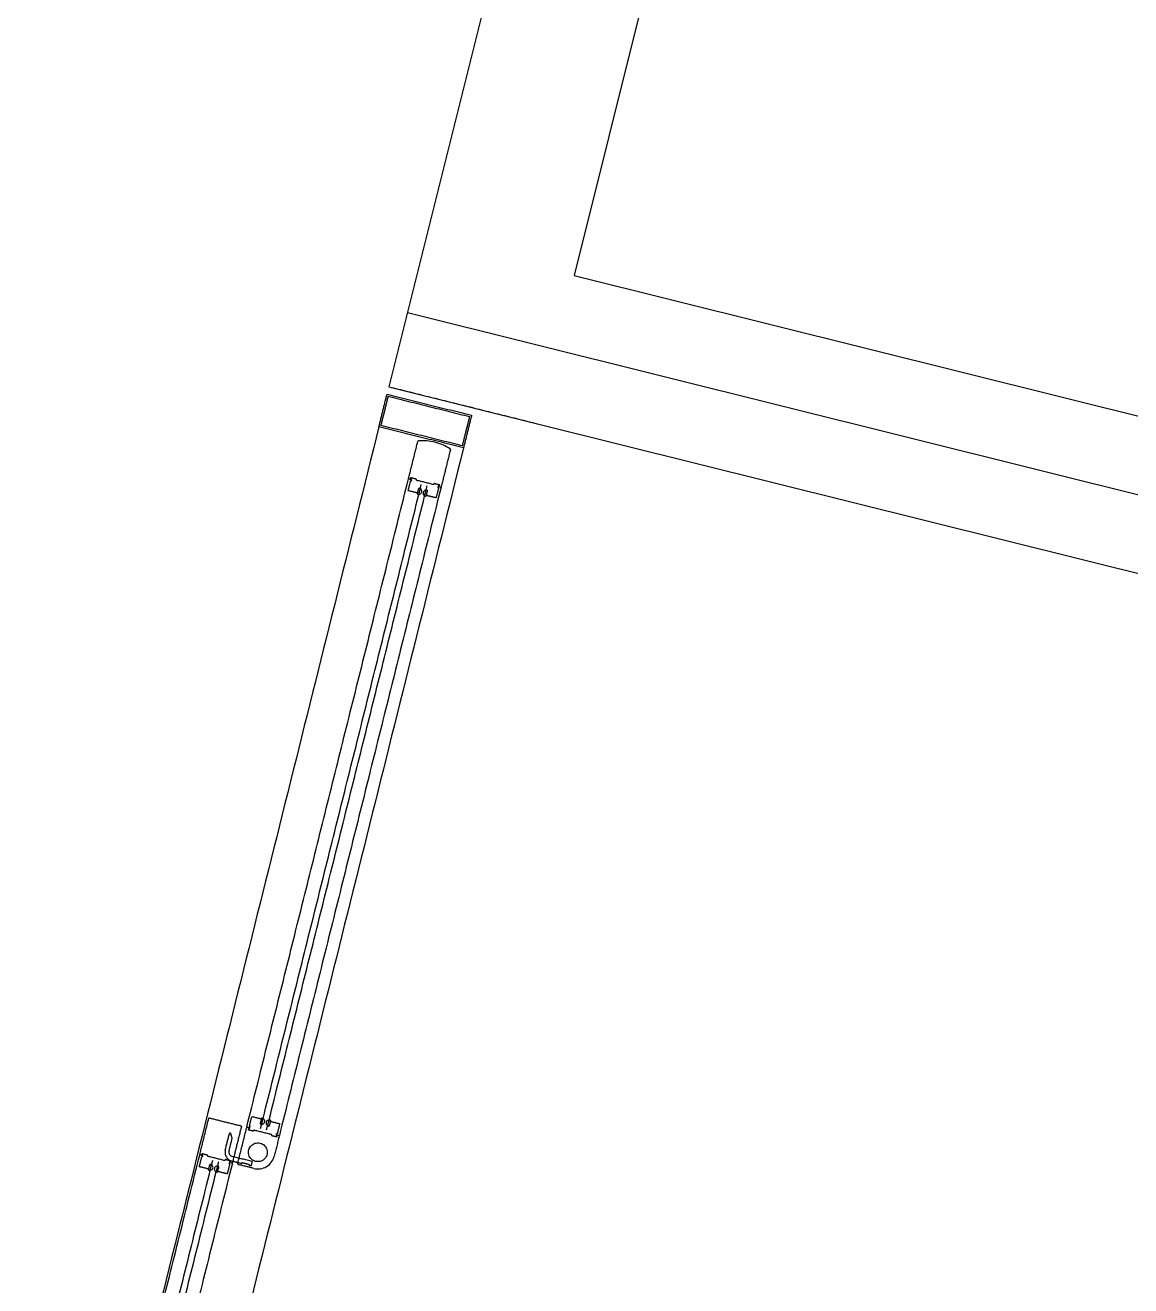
# Model space of a CAD drawing. Header units: millimetres. Extents: x -121354 to 132141, y -64344 to 350.
# Drawn here: x 11939 to 13385, y -16459 to -14810 of the extents above; entities that cross this region are included whole.
import ezdxf

# ---------------------------------------------------------------- set-up
doc = ezdxf.new("R2010")
doc.units = ezdxf.units.MM
for name, color, linetype in [('Block_SSD_2002', 7, 'CONTINUOUS'), ('Line1053', 7, 'CONTINUOUS'), ('Line1054', 7, 'CONTINUOUS'), ('Line1055', 7, 'CONTINUOUS'), ('Line1057', 7, 'CONTINUOUS'), ('Line1058', 7, 'CONTINUOUS')]:
    doc.layers.add(name, color=color, linetype=linetype)

msp = doc.modelspace()

# ---------------------------------------------------------------- linework, layer by layer
at = {"layer": 'Block_SSD_2002'}
for points, degree in [([(12414.8, -15282.9, 0), (12608.9, -15331.3, 0)], 1), ([(12401.8, -15335.3, 0), (12412.4, -15292.6, 0)], 1), ([(12404.6, -15333.6, 0), (12414.1, -15295.4, 0)], 1), ([(12412.4, -15292.6, 0), (12523, -15320.2, 0)], 1), ([(12414.1, -15295.4, 0), (12520.3, -15321.9, 0)], 1), ([(12523, -15320.2, 0), (12512.4, -15362.9, 0)], 1), ([(12401.8, -15335.3, 0), (11939.2, -17190.5, 0)], 1), ([(12512.4, -15362.9, 0), (12401.8, -15335.3, 0)], 1), ([(12510.7, -15360.1, 0), (12404.6, -15333.6, 0)], 1), ([(12520.3, -15321.9, 0), (12510.7, -15360.1, 0)], 1), ([(12512.4, -15362.9, 0), (12049.8, -17218.1, 0)], 1), ([(12440.7, -15402.5, 0), (12452.6, -15354.6, 0)], 1), ([(12495.3, -15365.2, 0), (12483.4, -15413.2, 0)], 1), ([(12228.9, -16251.7, 0), (12440.4, -15403.5, 0)], 1), ([(12443.7, -15404.3, 0), (12440.4, -15403.5, 0)], 1), ([(12444.3, -15404.5, 0), (12443.4, -15401.7, 0)], 1), ([(12443.4, -15401.7, 0), (12450.3, -15403.4, 0)], 1), ([(12247.1, -16253.2, 0), (12457.2, -15410.8, 0)], 1), ([(12254.9, -16255.1, 0), (12464.9, -15412.7, 0)], 1), ([(12483.1, -15414.1, 0), (12271.6, -16262.4, 0)], 1), ([(12442.8, -15406.4, 0), (12439.8, -15418.5, 0)], 1), ([(12451.4, -15421.7, 0), (12440, -15418.9, 0)], 1), ([(12443.5, -15406.3, 0), (12443.1, -15406.2, 0)], 1), ([(12444.3, -15404.7, 0), (12443.9, -15406.1, 0)], 1), ([(12444.3, -15404.7, 0), (12444.3, -15404.6, 0), (12444.3, -15404.5, 0)], 2), ([(12450.6, -15404, 0), (12450.6, -15404.1, 0)], 1), ([(12451.1, -15405, 0), (12473, -15410.5, 0)], 1), ([(12452.1, -15422.9, 0), (12453.8, -15416.1, 0)], 1), ([(12454.4, -15415.7, 0), (12454.9, -15415.9, 0)], 1), ([(12463.7, -15425.8, 0), (12465.4, -15419, 0)], 1), ([(12465.1, -15418.4, 0), (12464.6, -15418.3, 0)], 1), ([(12473.9, -15409.9, 0), (12473.9, -15409.8, 0)], 1), ([(12474.5, -15409.4, 0), (12481.3, -15411.1, 0)], 1), ([(12479.7, -15415.6, 0), (12476.7, -15427.7, 0)], 1), ([(12479.2, -15413.4, 0), (12478.8, -15414.8, 0)], 1), ([(12479.1, -15415.2, 0), (12479.5, -15415.3, 0)], 1), ([(12479.3, -15413.3, 0), (12479.2, -15413.3, 0), (12479.2, -15413.4, 0)], 2), ([(12481.3, -15411.1, 0), (12479.3, -15413.3, 0)], 1), ([(12479.8, -15413.3, 0), (12483.1, -15414.1, 0)], 1), ([(12452.5, -15423.5, 0), (12452.9, -15423.6, 0)], 1), ([(12463.1, -15426.2, 0), (12462.6, -15426, 0)], 1), ([(12464.2, -15423.9, 0), (12464.3, -15423.6, 0)], 1), ([(12464.9, -15425.1, 0), (12476.3, -15427.9, 0)], 1), ([(12167.6, -16286.9, 0), (12179.2, -16240.4, 0)], 1), ([(12180.4, -16239.6, 0), (12221.2, -16249.8, 0)], 1), ([(12232.4, -16250.3, 0), (12235.4, -16238.2, 0)], 1), ([(12247.1, -16240.8, 0), (12235.8, -16238, 0)], 1), ([(12248.3, -16240.1, 0), (12246.6, -16246.9, 0)], 1), ([(12247.9, -16242, 0), (12247.8, -16242.3, 0)], 1), ([(12248.9, -16239.7, 0), (12249.4, -16239.8, 0)], 1), ([(12260, -16243, 0), (12258.3, -16249.8, 0)], 1), ([(12259.6, -16242.4, 0), (12259.1, -16242.3, 0)], 1), ([(12260.7, -16244.2, 0), (12272.1, -16247, 0)], 1), ([(12200.9, -16281.5, 0), (12206.2, -16260.2, 0)], 1), ([(12209.8, -16265.9, 0), (12208.2, -16260.2, 0)], 1), ([(12221.9, -16251, 0), (12210.3, -16297.6, 0)], 1), ([(12217.1, -16299.3, 0), (12228.7, -16252.7, 0)], 1), ([(12232.2, -16252.6, 0), (12228.9, -16251.7, 0)], 1), ([(12232.8, -16252.6, 0), (12230.7, -16254.8, 0)], 1), ([(12230.7, -16254.8, 0), (12237.6, -16256.5, 0)], 1), ([(12233, -16250.7, 0), (12232.6, -16250.6, 0)], 1), ([(12232.8, -16252.6, 0), (12232.9, -16252.6, 0), (12232.9, -16252.5, 0)], 2), ([(12232.9, -16252.5, 0), (12233.2, -16251, 0)], 1), ([(12238.2, -16256.1, 0), (12238.2, -16255.9, 0)], 1), ([(12239.1, -16255.4, 0), (12260.9, -16260.8, 0)], 1), ([(12247, -16247.5, 0), (12247.5, -16247.6, 0)], 1), ([(12257.7, -16250.1, 0), (12257.2, -16250, 0)], 1), ([(12258.8, -16247.8, 0), (12258.8, -16247.5, 0)], 1), ([(12259.5, -16244.9, 0), (12259.4, -16245.2, 0)], 1), ([(12267.8, -16261.2, 0), (12268.2, -16259.8, 0)], 1), ([(12267.8, -16261.2, 0), (12267.8, -16261.3, 0), (12267.8, -16261.3, 0)], 2), ([(12268.5, -16259.5, 0), (12269, -16259.6, 0)], 1), ([(12269.3, -16259.5, 0), (12272.3, -16247.4, 0)], 1), ([(12205.8, -16282.7, 0), (12209.8, -16266.4, 0)], 1), ([(12209.8, -16266.4, 0), (12209.9, -16266.3, 0), (12209.9, -16266.1, 0), (12209.8, -16265.9, 0)], 3), ([(12261.5, -16261.8, 0), (12261.5, -16261.9, 0)], 1), ([(12261.8, -16262.5, 0), (12268.6, -16264.2, 0)], 1), ([(12271.4, -16263.3, 0), (12264.9, -16289.5, 0)], 1), ([(12268.6, -16264.2, 0), (12267.8, -16261.3, 0)], 1), ([(12268.3, -16261.6, 0), (12271.6, -16262.4, 0)], 1), ([(11955.9, -17135.9, 0), (12167.4, -16287.9, 0)], 1), ([(12169.7, -16290.8, 0), (12166.7, -16302.9, 0)], 1), ([(12170.7, -16288.7, 0), (12167.4, -16287.9, 0)], 1), ([(12170.5, -16290.7, 0), (12170, -16290.6, 0)], 1), ([(12170.4, -16286.1, 0), (12177.2, -16287.8, 0)], 1), ([(12171.2, -16288.9, 0), (12170.4, -16286.1, 0)], 1), ([(12171.2, -16289.1, 0), (12170.8, -16290.5, 0)], 1), ([(12171.2, -16289.1, 0), (12171.2, -16289, 0), (12171.2, -16288.9, 0)], 2), ([(12177.6, -16288.4, 0), (12177.5, -16288.5, 0)], 1), ([(12178.1, -16289.4, 0), (12199.9, -16294.9, 0)], 1), ([(12200.8, -16294.3, 0), (12200.8, -16294.2, 0)], 1), ([(12201.4, -16293.8, 0), (12208.3, -16295.5, 0)], 1), ([(12236, -16296.5, 0), (12210.1, -16290, 0)], 1), ([(12184.1, -16295.2, 0), (11974.1, -17137.4, 0)], 1), ([(12191.9, -16297.1, 0), (11981.9, -17139.3, 0)], 1), ([(12210.1, -16298.6, 0), (11998.6, -17146.6, 0)], 1), ([(12178.3, -16306.1, 0), (12166.9, -16303.3, 0)], 1), ([(12179, -16307.3, 0), (12180.7, -16300.5, 0)], 1), ([(12179.4, -16307.9, 0), (12179.9, -16308, 0)], 1), ([(12179.5, -16305.4, 0), (12179.6, -16305.1, 0)], 1), ([(12181.3, -16300.1, 0), (12181.8, -16300.3, 0)], 1), ([(12190.1, -16310.6, 0), (12189.6, -16310.4, 0)], 1), ([(12190.7, -16310.2, 0), (12192.4, -16303.4, 0)], 1), ([(12191.1, -16308.3, 0), (12191.2, -16308, 0)], 1), ([(12192, -16302.8, 0), (12191.5, -16302.7, 0)], 1), ([(12191.9, -16305.4, 0), (12191.8, -16305.6, 0)], 1), ([(12191.9, -16309.5, 0), (12203.2, -16312.3, 0)], 1), ([(12206.6, -16300, 0), (12203.6, -16312.1, 0)], 1), ([(12206.1, -16297.8, 0), (12205.8, -16299.2, 0)], 1), ([(12206, -16299.6, 0), (12206.4, -16299.7, 0)], 1), ([(12206.2, -16297.7, 0), (12206.1, -16297.7, 0), (12206.1, -16297.8, 0)], 2), ([(12208.3, -16295.5, 0), (12206.2, -16297.7, 0)], 1), ([(12206.8, -16297.7, 0), (12210.1, -16298.6, 0)], 1), ([(12221.8, -16299.1, 0), (12209.6, -16296.1, 0)], 1), ([(12238.2, -16305.6, 0), (12217.8, -16300.5, 0)], 1), ([(12222.4, -16298.7, 0), (12222.4, -16298.5, 0)], 1), ([(12231.9, -16300.6, 0), (12222.8, -16298.3, 0)], 1), ([(12232.1, -16301.2, 0), (12232.1, -16301, 0)], 1), ([(12234.6, -16302.3, 0), (12232.4, -16301.8, 0)], 1), ([(12234.9, -16302.1, 0), (12236.3, -16296.8, 0)], 1)]:
    msp.add_open_spline(points, degree=degree, dxfattribs=at)
for points, knots in [([(12453.5, -15353.8, 0), (12453.3, -15353.9, 0), (12453.1, -15353.9, 0), (12452.9, -15354.1, 0), (12452.8, -15354.2, 0), (12452.7, -15354.4, 0), (12452.6, -15354.6, 0)], [3.48143, 3.48143, 3.48143, 3.48143, 4.096909, 4.096909, 4.096909, 4.712389, 4.712389, 4.712389, 4.712389]), ([(12494.9, -15364.2, 0), (12491.9, -15362.2, 0), (12488.8, -15360.5, 0), (12485.4, -15359, 0), (12482.1, -15357.5, 0), (12478.6, -15356.3, 0), (12475.1, -15355.5, 0), (12471.5, -15354.6, 0), (12467.9, -15354, 0), (12464.3, -15353.7, 0), (12460.7, -15353.5, 0), (12457, -15353.5, 0), (12453.5, -15353.8, 0)], [2.8017557, 2.8017557, 2.8017557, 2.8017557, 2.9716742, 2.9716742, 2.9716742, 3.1415927, 3.1415927, 3.1415927, 3.3115111, 3.3115111, 3.3115111, 3.4814296, 3.4814296, 3.4814296, 3.4814296]), ([(12495.3, -15365.2, 0), (12495.4, -15365.1, 0), (12495.4, -15364.8, 0), (12495.3, -15364.6, 0), (12495.2, -15364.4, 0), (12495.1, -15364.3, 0), (12494.9, -15364.2, 0)], [1.570796, 1.570796, 1.570796, 1.570796, 2.186276, 2.186276, 2.186276, 2.801756, 2.801756, 2.801756, 2.801756]), ([(12440.7, -15402.5, 0), (12440.6, -15402.8, 0), (12440.6, -15403, 0), (12440.8, -15403.3, 0), (12440.9, -15403.5, 0), (12441.2, -15403.7, 0), (12441.4, -15403.7, 0)], [4.712389, 4.712389, 4.712389, 4.712389, 5.497787, 5.497787, 5.497787, 6.283185, 6.283185, 6.283185, 6.283185]), ([(12450.6, -15404, 0), (12450.7, -15403.9, 0), (12450.6, -15403.7, 0), (12450.6, -15403.6, 0), (12450.5, -15403.5, 0), (12450.4, -15403.4, 0), (12450.3, -15403.4, 0)], [1.570796, 1.570796, 1.570796, 1.570796, 2.356194, 2.356194, 2.356194, 3.141593, 3.141593, 3.141593, 3.141593]), ([(12439.8, -15418.5, 0), (12439.8, -15418.6, 0), (12439.8, -15418.6, 0), (12439.8, -15418.7, 0), (12439.9, -15418.8, 0), (12439.9, -15418.8, 0), (12440, -15418.9, 0)], [4.712389, 4.712389, 4.712389, 4.712389, 5.497787, 5.497787, 5.497787, 6.283185, 6.283185, 6.283185, 6.283185]), ([(12443.1, -15406.2, 0), (12443, -15406.2, 0), (12443, -15406.2, 0), (12442.9, -15406.3, 0), (12442.9, -15406.3, 0), (12442.8, -15406.3, 0), (12442.8, -15406.4, 0)], [3.141593, 3.141593, 3.141593, 3.141593, 3.926991, 3.926991, 3.926991, 4.712389, 4.712389, 4.712389, 4.712389]), ([(12443.5, -15406.3, 0), (12443.6, -15406.4, 0), (12443.7, -15406.3, 0), (12443.8, -15406.3, 0), (12443.8, -15406.3, 0), (12443.9, -15406.2, 0), (12443.9, -15406.1, 0)], [0, 0, 0, 0, 0.785398, 0.785398, 0.785398, 1.570796, 1.570796, 1.570796, 1.570796]), ([(12443.7, -15404.3, 0), (12443.8, -15404.3, 0), (12443.9, -15404.3, 0), (12444, -15404.2, 0), (12444.1, -15404.2, 0), (12444.1, -15404, 0), (12444.1, -15403.9, 0)], [0, 0, 0, 0, 1.047198, 1.047198, 1.047198, 2.094395, 2.094395, 2.094395, 2.094395]), ([(12450.6, -15404.1, 0), (12450.5, -15404.3, 0), (12450.6, -15404.5, 0), (12450.7, -15404.7, 0), (12450.8, -15404.9, 0), (12451, -15405, 0), (12451.1, -15405, 0)], [4.712389, 4.712389, 4.712389, 4.712389, 5.497787, 5.497787, 5.497787, 6.283185, 6.283185, 6.283185, 6.283185]), ([(12452.9, -15423.6, 0), (12453.4, -15423.7, 0), (12453.9, -15423.8, 0), (12454.4, -15423.7, 0), (12455, -15423.6, 0), (12455.5, -15423.5, 0), (12456, -15423.2, 0), (12456.4, -15422.9, 0), (12456.9, -15422.5, 0), (12457.2, -15422.1, 0), (12457.5, -15421.6, 0), (12457.7, -15421.2, 0), (12457.8, -15420.7, 0), (12457.9, -15420.2, 0), (12457.9, -15419.7, 0), (12457.9, -15419.2, 0), (12457.8, -15418.7, 0), (12457.6, -15418.2, 0), (12457.3, -15417.7, 0), (12457.1, -15417.2, 0), (12456.7, -15416.8, 0), (12456.2, -15416.5, 0), (12455.8, -15416.2, 0), (12455.3, -15416, 0), (12454.9, -15415.9, 0)], [0, 0, 0, 0, 0.392699, 0.392699, 0.392699, 0.785398, 0.785398, 0.785398, 1.178097, 1.178097, 1.178097, 1.570796, 1.570796, 1.570796, 1.963495, 1.963495, 1.963495, 2.356194, 2.356194, 2.356194, 2.748894, 2.748894, 2.748894, 3.141593, 3.141593, 3.141593, 3.141593]), ([(12454.4, -15415.7, 0), (12454.3, -15415.7, 0), (12454.1, -15415.7, 0), (12454, -15415.8, 0), (12453.9, -15415.9, 0), (12453.8, -15416, 0), (12453.8, -15416.1, 0)], [3.141593, 3.141593, 3.141593, 3.141593, 3.926991, 3.926991, 3.926991, 4.712389, 4.712389, 4.712389, 4.712389]), ([(12464.6, -15418.3, 0), (12464.1, -15418.2, 0), (12463.6, -15418.1, 0), (12463.1, -15418.2, 0), (12462.6, -15418.3, 0), (12462, -15418.4, 0), (12461.5, -15418.7, 0), (12461.1, -15419, 0), (12460.7, -15419.4, 0), (12460.4, -15419.8, 0), (12460, -15420.3, 0), (12459.8, -15420.7, 0), (12459.7, -15421.2, 0), (12459.6, -15421.6, 0), (12459.6, -15422.2, 0), (12459.6, -15422.7, 0), (12459.7, -15423.2, 0), (12459.9, -15423.7, 0), (12460.2, -15424.2, 0), (12460.5, -15424.7, 0), (12460.8, -15425.1, 0), (12461.3, -15425.4, 0), (12461.7, -15425.7, 0), (12462.2, -15425.9, 0), (12462.6, -15426, 0)], [3.141593, 3.141593, 3.141593, 3.141593, 3.534292, 3.534292, 3.534292, 3.926991, 3.926991, 3.926991, 4.31969, 4.31969, 4.31969, 4.712389, 4.712389, 4.712389, 5.105088, 5.105088, 5.105088, 5.497787, 5.497787, 5.497787, 5.890486, 5.890486, 5.890486, 6.283185, 6.283185, 6.283185, 6.283185]), ([(12465.4, -15419, 0), (12465.5, -15418.9, 0), (12465.4, -15418.7, 0), (12465.4, -15418.6, 0), (12465.3, -15418.5, 0), (12465.2, -15418.4, 0), (12465.1, -15418.4, 0)], [1.570796, 1.570796, 1.570796, 1.570796, 2.356194, 2.356194, 2.356194, 3.141593, 3.141593, 3.141593, 3.141593]), ([(12473, -15410.5, 0), (12473.1, -15410.5, 0), (12473.4, -15410.5, 0), (12473.5, -15410.4, 0), (12473.7, -15410.3, 0), (12473.8, -15410.1, 0), (12473.9, -15409.9, 0)], [0, 0, 0, 0, 0.785398, 0.785398, 0.785398, 1.570796, 1.570796, 1.570796, 1.570796]), ([(12474.5, -15409.4, 0), (12474.4, -15409.4, 0), (12474.3, -15409.4, 0), (12474.1, -15409.5, 0), (12474, -15409.5, 0), (12473.9, -15409.7, 0), (12473.9, -15409.8, 0)], [3.141593, 3.141593, 3.141593, 3.141593, 3.926991, 3.926991, 3.926991, 4.712389, 4.712389, 4.712389, 4.712389]), ([(12478.8, -15414.8, 0), (12478.8, -15414.9, 0), (12478.8, -15415, 0), (12478.9, -15415.1, 0), (12478.9, -15415.1, 0), (12479, -15415.2, 0), (12479.1, -15415.2, 0)], [4.712389, 4.712389, 4.712389, 4.712389, 5.497787, 5.497787, 5.497787, 6.283185, 6.283185, 6.283185, 6.283185]), ([(12479.7, -15415.6, 0), (12479.7, -15415.5, 0), (12479.7, -15415.5, 0), (12479.6, -15415.4, 0), (12479.6, -15415.4, 0), (12479.5, -15415.3, 0), (12479.5, -15415.3, 0)], [1.570796, 1.570796, 1.570796, 1.570796, 2.356194, 2.356194, 2.356194, 3.141593, 3.141593, 3.141593, 3.141593]), ([(12479.7, -15412.8, 0), (12479.6, -15412.9, 0), (12479.6, -15413, 0), (12479.6, -15413.1, 0), (12479.6, -15413.2, 0), (12479.7, -15413.3, 0), (12479.8, -15413.3, 0)], [4.18879, 4.18879, 4.18879, 4.18879, 5.235988, 5.235988, 5.235988, 6.283185, 6.283185, 6.283185, 6.283185]), ([(12482.2, -15413.9, 0), (12482.4, -15414, 0), (12482.7, -15413.9, 0), (12482.9, -15413.8, 0), (12483.2, -15413.6, 0), (12483.3, -15413.4, 0), (12483.4, -15413.2, 0)], [0, 0, 0, 0, 0.785398, 0.785398, 0.785398, 1.570796, 1.570796, 1.570796, 1.570796]), ([(12451.4, -15421.7, 0), (12451.6, -15421.7, 0), (12451.9, -15421.7, 0), (12452.1, -15421.6, 0), (12452.4, -15421.4, 0), (12452.5, -15421.2, 0), (12452.6, -15421, 0)], [0, 0, 0, 0, 0.785398, 0.785398, 0.785398, 1.570796, 1.570796, 1.570796, 1.570796]), ([(12452.1, -15422.9, 0), (12452.1, -15423, 0), (12452.1, -15423.2, 0), (12452.1, -15423.3, 0), (12452.2, -15423.4, 0), (12452.3, -15423.5, 0), (12452.5, -15423.5, 0)], [4.712389, 4.712389, 4.712389, 4.712389, 5.497787, 5.497787, 5.497787, 6.283185, 6.283185, 6.283185, 6.283185]), ([(12463.1, -15426.2, 0), (12463.2, -15426.2, 0), (12463.4, -15426.2, 0), (12463.5, -15426.1, 0), (12463.6, -15426, 0), (12463.7, -15425.9, 0), (12463.7, -15425.8, 0)], [0, 0, 0, 0, 0.785398, 0.785398, 0.785398, 1.570796, 1.570796, 1.570796, 1.570796]), ([(12464.2, -15423.9, 0), (12464.2, -15424.1, 0), (12464.2, -15424.4, 0), (12464.3, -15424.6, 0), (12464.5, -15424.9, 0), (12464.7, -15425, 0), (12464.9, -15425.1, 0)], [4.712389, 4.712389, 4.712389, 4.712389, 5.497787, 5.497787, 5.497787, 6.283185, 6.283185, 6.283185, 6.283185]), ([(12476.3, -15427.9, 0), (12476.4, -15427.9, 0), (12476.5, -15427.9, 0), (12476.5, -15427.9, 0), (12476.6, -15427.8, 0), (12476.6, -15427.7, 0), (12476.7, -15427.7, 0)], [0, 0, 0, 0, 0.785398, 0.785398, 0.785398, 1.570796, 1.570796, 1.570796, 1.570796]), ([(12180.4, -16239.6, 0), (12180.2, -16239.6, 0), (12179.9, -16239.6, 0), (12179.7, -16239.7, 0), (12179.4, -16239.9, 0), (12179.3, -16240.1, 0), (12179.2, -16240.4, 0)], [3.141593, 3.141593, 3.141593, 3.141593, 3.926991, 3.926991, 3.926991, 4.712389, 4.712389, 4.712389, 4.712389]), ([(12235.8, -16238, 0), (12235.7, -16238, 0), (12235.6, -16238, 0), (12235.6, -16238, 0), (12235.5, -16238.1, 0), (12235.4, -16238.1, 0), (12235.4, -16238.2, 0)], [3.141593, 3.141593, 3.141593, 3.141593, 3.926991, 3.926991, 3.926991, 4.712389, 4.712389, 4.712389, 4.712389]), ([(12247.9, -16242, 0), (12247.9, -16241.8, 0), (12247.9, -16241.5, 0), (12247.7, -16241.3, 0), (12247.6, -16241, 0), (12247.4, -16240.9, 0), (12247.1, -16240.8, 0)], [1.570796, 1.570796, 1.570796, 1.570796, 2.356194, 2.356194, 2.356194, 3.141593, 3.141593, 3.141593, 3.141593]), ([(12247.5, -16247.6, 0), (12248, -16247.7, 0), (12248.5, -16247.7, 0), (12249, -16247.7, 0), (12249.5, -16247.6, 0), (12250.1, -16247.4, 0), (12250.5, -16247.1, 0), (12251, -16246.9, 0), (12251.4, -16246.5, 0), (12251.7, -16246, 0), (12252, -16245.6, 0), (12252.2, -16245.1, 0), (12252.3, -16244.7, 0), (12252.5, -16244.2, 0), (12252.5, -16243.7, 0), (12252.4, -16243.2, 0), (12252.4, -16242.7, 0), (12252.2, -16242.1, 0), (12251.9, -16241.7, 0), (12251.6, -16241.2, 0), (12251.2, -16240.8, 0), (12250.8, -16240.5, 0), (12250.4, -16240.2, 0), (12249.9, -16239.9, 0), (12249.4, -16239.8, 0)], [0, 0, 0, 0, 0.392699, 0.392699, 0.392699, 0.785398, 0.785398, 0.785398, 1.178097, 1.178097, 1.178097, 1.570796, 1.570796, 1.570796, 1.963495, 1.963495, 1.963495, 2.356194, 2.356194, 2.356194, 2.748894, 2.748894, 2.748894, 3.141593, 3.141593, 3.141593, 3.141593]), ([(12248.9, -16239.7, 0), (12248.8, -16239.7, 0), (12248.7, -16239.7, 0), (12248.6, -16239.8, 0), (12248.4, -16239.8, 0), (12248.4, -16240, 0), (12248.3, -16240.1, 0)], [3.141593, 3.141593, 3.141593, 3.141593, 3.926991, 3.926991, 3.926991, 4.712389, 4.712389, 4.712389, 4.712389]), ([(12259.1, -16242.3, 0), (12258.7, -16242.1, 0), (12258.2, -16242.1, 0), (12257.6, -16242.2, 0), (12257.1, -16242.2, 0), (12256.6, -16242.4, 0), (12256.1, -16242.7, 0), (12255.6, -16243, 0), (12255.2, -16243.4, 0), (12254.9, -16243.8, 0), (12254.6, -16244.2, 0), (12254.4, -16244.7, 0), (12254.3, -16245.2, 0), (12254.2, -16245.6, 0), (12254.1, -16246.1, 0), (12254.2, -16246.7, 0), (12254.3, -16247.2, 0), (12254.5, -16247.7, 0), (12254.7, -16248.2, 0), (12255, -16248.7, 0), (12255.4, -16249.1, 0), (12255.8, -16249.4, 0), (12256.3, -16249.7, 0), (12256.7, -16249.9, 0), (12257.2, -16250, 0)], [3.141593, 3.141593, 3.141593, 3.141593, 3.534292, 3.534292, 3.534292, 3.926991, 3.926991, 3.926991, 4.31969, 4.31969, 4.31969, 4.712389, 4.712389, 4.712389, 5.105088, 5.105088, 5.105088, 5.497787, 5.497787, 5.497787, 5.890486, 5.890486, 5.890486, 6.283185, 6.283185, 6.283185, 6.283185]), ([(12260.7, -16244.2, 0), (12260.5, -16244.1, 0), (12260.2, -16244.2, 0), (12260, -16244.3, 0), (12259.7, -16244.4, 0), (12259.6, -16244.7, 0), (12259.5, -16244.9, 0)], [3.141593, 3.141593, 3.141593, 3.141593, 3.926991, 3.926991, 3.926991, 4.712389, 4.712389, 4.712389, 4.712389]), ([(12260, -16243, 0), (12260, -16242.9, 0), (12260, -16242.7, 0), (12259.9, -16242.6, 0), (12259.9, -16242.5, 0), (12259.7, -16242.4, 0), (12259.6, -16242.4, 0)], [1.570796, 1.570796, 1.570796, 1.570796, 2.356194, 2.356194, 2.356194, 3.141593, 3.141593, 3.141593, 3.141593]), ([(12208.2, -16260.2, 0), (12208.1, -16260, 0), (12208, -16259.8, 0), (12207.8, -16259.6, 0), (12207.6, -16259.5, 0), (12207.4, -16259.4, 0), (12207.2, -16259.4, 0), (12207, -16259.4, 0), (12206.8, -16259.5, 0), (12206.6, -16259.6, 0), (12206.4, -16259.8, 0), (12206.3, -16260, 0), (12206.2, -16260.2, 0)], [2.094395, 2.094395, 2.094395, 2.094395, 2.748894, 2.748894, 2.748894, 3.403392, 3.403392, 3.403392, 4.057891, 4.057891, 4.057891, 4.712389, 4.712389, 4.712389, 4.712389]), ([(12221.9, -16251, 0), (12222, -16250.8, 0), (12221.9, -16250.5, 0), (12221.8, -16250.2, 0), (12221.7, -16250, 0), (12221.4, -16249.8, 0), (12221.2, -16249.8, 0)], [1.570796, 1.570796, 1.570796, 1.570796, 2.356194, 2.356194, 2.356194, 3.141593, 3.141593, 3.141593, 3.141593]), ([(12229.9, -16252, 0), (12229.7, -16251.9, 0), (12229.4, -16251.9, 0), (12229.2, -16252.1, 0), (12228.9, -16252.2, 0), (12228.8, -16252.5, 0), (12228.7, -16252.7, 0)], [3.141593, 3.141593, 3.141593, 3.141593, 3.926991, 3.926991, 3.926991, 4.712389, 4.712389, 4.712389, 4.712389]), ([(12232.4, -16253.1, 0), (12232.5, -16253, 0), (12232.5, -16252.9, 0), (12232.5, -16252.8, 0), (12232.4, -16252.6, 0), (12232.3, -16252.6, 0), (12232.2, -16252.6, 0)], [1.047198, 1.047198, 1.047198, 1.047198, 2.094395, 2.094395, 2.094395, 3.141593, 3.141593, 3.141593, 3.141593]), ([(12232.4, -16250.3, 0), (12232.4, -16250.3, 0), (12232.4, -16250.4, 0), (12232.4, -16250.5, 0), (12232.5, -16250.5, 0), (12232.5, -16250.6, 0), (12232.6, -16250.6, 0)], [4.712389, 4.712389, 4.712389, 4.712389, 5.497787, 5.497787, 5.497787, 6.283185, 6.283185, 6.283185, 6.283185]), ([(12233.2, -16251, 0), (12233.3, -16251, 0), (12233.2, -16250.9, 0), (12233.2, -16250.8, 0), (12233.2, -16250.7, 0), (12233.1, -16250.7, 0), (12233, -16250.7, 0)], [1.570796, 1.570796, 1.570796, 1.570796, 2.356194, 2.356194, 2.356194, 3.141593, 3.141593, 3.141593, 3.141593]), ([(12237.6, -16256.5, 0), (12237.7, -16256.5, 0), (12237.8, -16256.5, 0), (12237.9, -16256.4, 0), (12238.1, -16256.3, 0), (12238.1, -16256.2, 0), (12238.2, -16256.1, 0)], [0, 0, 0, 0, 0.785398, 0.785398, 0.785398, 1.570796, 1.570796, 1.570796, 1.570796]), ([(12239.1, -16255.4, 0), (12238.9, -16255.4, 0), (12238.7, -16255.4, 0), (12238.5, -16255.5, 0), (12238.4, -16255.6, 0), (12238.2, -16255.8, 0), (12238.2, -16255.9, 0)], [3.141593, 3.141593, 3.141593, 3.141593, 3.926991, 3.926991, 3.926991, 4.712389, 4.712389, 4.712389, 4.712389]), ([(12246.6, -16246.9, 0), (12246.6, -16247, 0), (12246.6, -16247.1, 0), (12246.7, -16247.2, 0), (12246.8, -16247.4, 0), (12246.9, -16247.4, 0), (12247, -16247.5, 0)], [4.712389, 4.712389, 4.712389, 4.712389, 5.497787, 5.497787, 5.497787, 6.283185, 6.283185, 6.283185, 6.283185]), ([(12257.7, -16250.1, 0), (12257.8, -16250.2, 0), (12257.9, -16250.2, 0), (12258.1, -16250.1, 0), (12258.2, -16250, 0), (12258.3, -16249.9, 0), (12258.3, -16249.8, 0)], [0, 0, 0, 0, 0.785398, 0.785398, 0.785398, 1.570796, 1.570796, 1.570796, 1.570796]), ([(12261.5, -16261.8, 0), (12261.5, -16261.6, 0), (12261.5, -16261.4, 0), (12261.4, -16261.2, 0), (12261.3, -16261, 0), (12261.1, -16260.9, 0), (12260.9, -16260.8, 0)], [1.570796, 1.570796, 1.570796, 1.570796, 2.356194, 2.356194, 2.356194, 3.141593, 3.141593, 3.141593, 3.141593]), ([(12268.5, -16259.5, 0), (12268.5, -16259.5, 0), (12268.4, -16259.5, 0), (12268.3, -16259.6, 0), (12268.2, -16259.6, 0), (12268.2, -16259.7, 0), (12268.2, -16259.8, 0)], [3.141593, 3.141593, 3.141593, 3.141593, 3.926991, 3.926991, 3.926991, 4.712389, 4.712389, 4.712389, 4.712389]), ([(12269, -16259.6, 0), (12269, -16259.7, 0), (12269.1, -16259.7, 0), (12269.2, -16259.6, 0), (12269.2, -16259.6, 0), (12269.3, -16259.5, 0), (12269.3, -16259.5, 0)], [0, 0, 0, 0, 0.785398, 0.785398, 0.785398, 1.570796, 1.570796, 1.570796, 1.570796]), ([(12272.3, -16247.4, 0), (12272.3, -16247.3, 0), (12272.3, -16247.2, 0), (12272.3, -16247.2, 0), (12272.2, -16247.1, 0), (12272.1, -16247, 0), (12272.1, -16247, 0)], [1.570796, 1.570796, 1.570796, 1.570796, 2.356194, 2.356194, 2.356194, 3.141593, 3.141593, 3.141593, 3.141593]), ([(12240.5, -16296.3, 0), (12241.4, -16296.6, 0), (12242.3, -16296.7, 0), (12243.3, -16296.7, 0), (12244.3, -16296.7, 0), (12245.3, -16296.6, 0), (12246.4, -16296.4, 0), (12247.5, -16296.1, 0), (12248.5, -16295.7, 0), (12249.5, -16295.1, 0), (12250.6, -16294.5, 0), (12251.5, -16293.8, 0), (12252.3, -16293, 0), (12253.1, -16292.1, 0), (12253.8, -16291.1, 0), (12254.4, -16290.1, 0), (12254.9, -16289.1, 0), (12255.3, -16288, 0), (12255.5, -16286.9, 0), (12255.7, -16285.9, 0), (12255.8, -16284.8, 0), (12255.8, -16283.8, 0), (12255.7, -16282.8, 0), (12255.5, -16281.9, 0), (12255.3, -16281, 0), (12255.1, -16280.2, 0), (12254.7, -16279.3, 0), (12254.2, -16278.4, 0), (12253.7, -16277.5, 0), (12253.1, -16276.7, 0), (12252.3, -16275.9, 0), (12251.6, -16275.1, 0), (12250.7, -16274.4, 0), (12249.7, -16273.8, 0), (12248.7, -16273.2, 0), (12247.6, -16272.8, 0), (12246.4, -16272.5, 0), (12245.3, -16272.2, 0), (12244.1, -16272.1, 0), (12243, -16272.1, 0), (12241.8, -16272.2, 0), (12240.7, -16272.4, 0), (12239.6, -16272.7, 0), (12238.6, -16273.1, 0), (12237.6, -16273.5, 0), (12236.8, -16274.1, 0), (12236, -16274.6, 0), (12235.2, -16275.2, 0), (12234.6, -16275.9, 0), (12234, -16276.5, 0), (12233.4, -16277.3, 0), (12232.9, -16278.1, 0), (12232.4, -16279, 0), (12232, -16279.9, 0), (12231.7, -16281, 0), (12231.4, -16282, 0), (12231.2, -16283.2, 0), (12231.2, -16284.3, 0), (12231.2, -16285.5, 0), (12231.3, -16286.7, 0), (12231.6, -16287.8, 0), (12232, -16288.9, 0), (12232.5, -16290, 0), (12233.1, -16291, 0), (12233.7, -16292, 0), (12234.5, -16292.9, 0), (12235.3, -16293.6, 0), (12236.1, -16294.3, 0), (12237, -16294.9, 0), (12237.9, -16295.4, 0), (12238.7, -16295.8, 0), (12239.6, -16296.1, 0), (12240.5, -16296.3, 0)], [0, 0, 0, 0, 0.261799, 0.261799, 0.261799, 0.523599, 0.523599, 0.523599, 0.785398, 0.785398, 0.785398, 1.047198, 1.047198, 1.047198, 1.308997, 1.308997, 1.308997, 1.570796, 1.570796, 1.570796, 1.832596, 1.832596, 1.832596, 2.094395, 2.094395, 2.094395, 2.356194, 2.356194, 2.356194, 2.617994, 2.617994, 2.617994, 2.879793, 2.879793, 2.879793, 3.141593, 3.141593, 3.141593, 3.403392, 3.403392, 3.403392, 3.665191, 3.665191, 3.665191, 3.926991, 3.926991, 3.926991, 4.18879, 4.18879, 4.18879, 4.45059, 4.45059, 4.45059, 4.712389, 4.712389, 4.712389, 4.974188, 4.974188, 4.974188, 5.235988, 5.235988, 5.235988, 5.497787, 5.497787, 5.497787, 5.759587, 5.759587, 5.759587, 6.021386, 6.021386, 6.021386, 6.283185, 6.283185, 6.283185, 6.283185]), ([(12261.5, -16261.9, 0), (12261.4, -16262, 0), (12261.4, -16262.2, 0), (12261.5, -16262.3, 0), (12261.6, -16262.4, 0), (12261.7, -16262.5, 0), (12261.8, -16262.5, 0)], [4.712389, 4.712389, 4.712389, 4.712389, 5.497787, 5.497787, 5.497787, 6.283185, 6.283185, 6.283185, 6.283185]), ([(12268.3, -16261.6, 0), (12268.3, -16261.5, 0), (12268.1, -16261.5, 0), (12268.1, -16261.6, 0), (12268, -16261.7, 0), (12268, -16261.8, 0), (12268, -16261.9, 0)], [3.141593, 3.141593, 3.141593, 3.141593, 4.18879, 4.18879, 4.18879, 5.235988, 5.235988, 5.235988, 5.235988]), ([(12271.4, -16263.3, 0), (12271.5, -16263.1, 0), (12271.4, -16262.8, 0), (12271.3, -16262.6, 0), (12271.1, -16262.3, 0), (12270.9, -16262.2, 0), (12270.7, -16262.1, 0)], [1.570796, 1.570796, 1.570796, 1.570796, 2.356194, 2.356194, 2.356194, 3.141593, 3.141593, 3.141593, 3.141593]), ([(12167.6, -16286.9, 0), (12167.5, -16287.2, 0), (12167.6, -16287.5, 0), (12167.7, -16287.7, 0), (12167.9, -16287.9, 0), (12168.1, -16288.1, 0), (12168.3, -16288.1, 0)], [4.712389, 4.712389, 4.712389, 4.712389, 5.497787, 5.497787, 5.497787, 6.283185, 6.283185, 6.283185, 6.283185]), ([(12167.6, -16286.9, 0), (12167.5, -16287.2, 0), (12167.6, -16287.5, 0), (12167.7, -16287.7, 0), (12167.9, -16287.9, 0), (12168.1, -16288.1, 0), (12168.3, -16288.1, 0)], [4.712389, 4.712389, 4.712389, 4.712389, 5.497787, 5.497787, 5.497787, 6.283185, 6.283185, 6.283185, 6.283185]), ([(12170, -16290.6, 0), (12170, -16290.6, 0), (12169.9, -16290.6, 0), (12169.8, -16290.7, 0), (12169.8, -16290.7, 0), (12169.7, -16290.8, 0), (12169.7, -16290.8, 0)], [3.141593, 3.141593, 3.141593, 3.141593, 3.926991, 3.926991, 3.926991, 4.712389, 4.712389, 4.712389, 4.712389]), ([(12170.5, -16290.7, 0), (12170.5, -16290.8, 0), (12170.6, -16290.8, 0), (12170.7, -16290.7, 0), (12170.8, -16290.7, 0), (12170.8, -16290.6, 0), (12170.8, -16290.5, 0)], [0, 0, 0, 0, 0.785398, 0.785398, 0.785398, 1.570796, 1.570796, 1.570796, 1.570796]), ([(12170.7, -16288.7, 0), (12170.7, -16288.8, 0), (12170.9, -16288.7, 0), (12171, -16288.6, 0), (12171, -16288.6, 0), (12171.1, -16288.4, 0), (12171, -16288.4, 0)], [0, 0, 0, 0, 1.047198, 1.047198, 1.047198, 2.094395, 2.094395, 2.094395, 2.094395]), ([(12177.6, -16288.4, 0), (12177.6, -16288.3, 0), (12177.6, -16288.1, 0), (12177.5, -16288, 0), (12177.4, -16287.9, 0), (12177.3, -16287.8, 0), (12177.2, -16287.8, 0)], [1.570796, 1.570796, 1.570796, 1.570796, 2.356194, 2.356194, 2.356194, 3.141593, 3.141593, 3.141593, 3.141593]), ([(12177.5, -16288.5, 0), (12177.5, -16288.7, 0), (12177.5, -16288.9, 0), (12177.6, -16289.1, 0), (12177.7, -16289.3, 0), (12177.9, -16289.4, 0), (12178.1, -16289.4, 0)], [4.712389, 4.712389, 4.712389, 4.712389, 5.497787, 5.497787, 5.497787, 6.283185, 6.283185, 6.283185, 6.283185]), ([(12200.9, -16281.5, 0), (12200.6, -16282.9, 0), (12200.4, -16284.4, 0), (12200.7, -16286, 0), (12200.9, -16287.6, 0), (12201.4, -16289.2, 0), (12202.3, -16290.6, 0), (12203.1, -16292, 0), (12204.3, -16293.3, 0), (12205.6, -16294.2, 0), (12206.9, -16295.1, 0), (12208.3, -16295.7, 0), (12209.6, -16296.1, 0)], [4.712389, 4.712389, 4.712389, 4.712389, 5.105088, 5.105088, 5.105088, 5.497787, 5.497787, 5.497787, 5.890486, 5.890486, 5.890486, 6.283185, 6.283185, 6.283185, 6.283185]), ([(12201.4, -16293.8, 0), (12201.3, -16293.8, 0), (12201.2, -16293.8, 0), (12201.1, -16293.9, 0), (12200.9, -16294, 0), (12200.9, -16294.1, 0), (12200.8, -16294.2, 0)], [3.141593, 3.141593, 3.141593, 3.141593, 3.926991, 3.926991, 3.926991, 4.712389, 4.712389, 4.712389, 4.712389]), ([(12205.8, -16282.7, 0), (12205.6, -16283.4, 0), (12205.5, -16284.2, 0), (12205.6, -16285, 0), (12205.7, -16285.8, 0), (12206, -16286.6, 0), (12206.4, -16287.3, 0), (12206.9, -16288, 0), (12207.4, -16288.6, 0), (12208.1, -16289.1, 0), (12208.7, -16289.5, 0), (12209.4, -16289.8, 0), (12210.1, -16290, 0)], [4.712389, 4.712389, 4.712389, 4.712389, 5.105088, 5.105088, 5.105088, 5.497787, 5.497787, 5.497787, 5.890486, 5.890486, 5.890486, 6.283185, 6.283185, 6.283185, 6.283185]), ([(12238.2, -16305.6, 0), (12240.7, -16306.2, 0), (12243.5, -16306.4, 0), (12246.4, -16306, 0), (12249.3, -16305.6, 0), (12252.2, -16304.6, 0), (12254.9, -16303.1, 0), (12257.5, -16301.5, 0), (12259.7, -16299.4, 0), (12261.4, -16297, 0), (12263.1, -16294.7, 0), (12264.2, -16292.1, 0), (12264.9, -16289.5, 0)], [0, 0, 0, 0, 0.392699, 0.392699, 0.392699, 0.785398, 0.785398, 0.785398, 1.178097, 1.178097, 1.178097, 1.570796, 1.570796, 1.570796, 1.570796]), ([(12166.7, -16302.9, 0), (12166.7, -16303, 0), (12166.7, -16303.1, 0), (12166.8, -16303.1, 0), (12166.8, -16303.2, 0), (12166.9, -16303.2, 0), (12166.9, -16303.3, 0)], [4.712389, 4.712389, 4.712389, 4.712389, 5.497787, 5.497787, 5.497787, 6.283185, 6.283185, 6.283185, 6.283185]), ([(12178.3, -16306.1, 0), (12178.5, -16306.1, 0), (12178.8, -16306.1, 0), (12179, -16306, 0), (12179.3, -16305.8, 0), (12179.4, -16305.6, 0), (12179.5, -16305.4, 0)], [0, 0, 0, 0, 0.785398, 0.785398, 0.785398, 1.570796, 1.570796, 1.570796, 1.570796]), ([(12179, -16307.3, 0), (12179, -16307.4, 0), (12179, -16307.6, 0), (12179.1, -16307.7, 0), (12179.1, -16307.8, 0), (12179.3, -16307.9, 0), (12179.4, -16307.9, 0)], [4.712389, 4.712389, 4.712389, 4.712389, 5.497787, 5.497787, 5.497787, 6.283185, 6.283185, 6.283185, 6.283185]), ([(12179.9, -16308, 0), (12180.3, -16308.1, 0), (12180.8, -16308.2, 0), (12181.4, -16308.1, 0), (12181.9, -16308, 0), (12182.4, -16307.9, 0), (12182.9, -16307.6, 0), (12183.4, -16307.3, 0), (12183.8, -16306.9, 0), (12184.1, -16306.5, 0), (12184.4, -16306, 0), (12184.6, -16305.6, 0), (12184.7, -16305.1, 0), (12184.8, -16304.7, 0), (12184.9, -16304.1, 0), (12184.8, -16303.6, 0), (12184.7, -16303.1, 0), (12184.6, -16302.6, 0), (12184.3, -16302.1, 0), (12184, -16301.6, 0), (12183.6, -16301.2, 0), (12183.2, -16300.9, 0), (12182.7, -16300.6, 0), (12182.3, -16300.4, 0), (12181.8, -16300.3, 0)], [0, 0, 0, 0, 0.392699, 0.392699, 0.392699, 0.785398, 0.785398, 0.785398, 1.178097, 1.178097, 1.178097, 1.570796, 1.570796, 1.570796, 1.963495, 1.963495, 1.963495, 2.356194, 2.356194, 2.356194, 2.748894, 2.748894, 2.748894, 3.141593, 3.141593, 3.141593, 3.141593]), ([(12181.3, -16300.1, 0), (12181.2, -16300.1, 0), (12181.1, -16300.1, 0), (12180.9, -16300.2, 0), (12180.8, -16300.3, 0), (12180.7, -16300.4, 0), (12180.7, -16300.5, 0)], [3.141593, 3.141593, 3.141593, 3.141593, 3.926991, 3.926991, 3.926991, 4.712389, 4.712389, 4.712389, 4.712389]), ([(12191.5, -16302.7, 0), (12191.1, -16302.6, 0), (12190.5, -16302.5, 0), (12190, -16302.6, 0), (12189.5, -16302.7, 0), (12189, -16302.9, 0), (12188.5, -16303.1, 0), (12188, -16303.4, 0), (12187.6, -16303.8, 0), (12187.3, -16304.2, 0), (12187, -16304.7, 0), (12186.8, -16305.1, 0), (12186.7, -16305.6, 0), (12186.5, -16306.1, 0), (12186.5, -16306.6, 0), (12186.6, -16307.1, 0), (12186.6, -16307.6, 0), (12186.8, -16308.2, 0), (12187.1, -16308.6, 0), (12187.4, -16309.1, 0), (12187.8, -16309.5, 0), (12188.2, -16309.8, 0), (12188.6, -16310.1, 0), (12189.1, -16310.3, 0), (12189.6, -16310.4, 0)], [3.141593, 3.141593, 3.141593, 3.141593, 3.534292, 3.534292, 3.534292, 3.926991, 3.926991, 3.926991, 4.31969, 4.31969, 4.31969, 4.712389, 4.712389, 4.712389, 5.105088, 5.105088, 5.105088, 5.497787, 5.497787, 5.497787, 5.890486, 5.890486, 5.890486, 6.283185, 6.283185, 6.283185, 6.283185]), ([(12190.1, -16310.6, 0), (12190.2, -16310.6, 0), (12190.3, -16310.6, 0), (12190.4, -16310.5, 0), (12190.6, -16310.4, 0), (12190.6, -16310.3, 0), (12190.7, -16310.2, 0)], [0, 0, 0, 0, 0.785398, 0.785398, 0.785398, 1.570796, 1.570796, 1.570796, 1.570796]), ([(12191.1, -16308.3, 0), (12191.1, -16308.5, 0), (12191.1, -16308.8, 0), (12191.3, -16309, 0), (12191.4, -16309.3, 0), (12191.6, -16309.4, 0), (12191.9, -16309.5, 0)], [4.712389, 4.712389, 4.712389, 4.712389, 5.497787, 5.497787, 5.497787, 6.283185, 6.283185, 6.283185, 6.283185]), ([(12192.4, -16303.4, 0), (12192.4, -16303.3, 0), (12192.4, -16303.2, 0), (12192.3, -16303, 0), (12192.2, -16302.9, 0), (12192.1, -16302.8, 0), (12192, -16302.8, 0)], [1.570796, 1.570796, 1.570796, 1.570796, 2.356194, 2.356194, 2.356194, 3.141593, 3.141593, 3.141593, 3.141593]), ([(12199.9, -16294.9, 0), (12200.1, -16294.9, 0), (12200.3, -16294.9, 0), (12200.5, -16294.8, 0), (12200.6, -16294.7, 0), (12200.8, -16294.5, 0), (12200.8, -16294.3, 0)], [0, 0, 0, 0, 0.785398, 0.785398, 0.785398, 1.570796, 1.570796, 1.570796, 1.570796]), ([(12205.8, -16299.2, 0), (12205.7, -16299.3, 0), (12205.8, -16299.4, 0), (12205.8, -16299.5, 0), (12205.8, -16299.5, 0), (12205.9, -16299.6, 0), (12206, -16299.6, 0)], [4.712389, 4.712389, 4.712389, 4.712389, 5.497787, 5.497787, 5.497787, 6.283185, 6.283185, 6.283185, 6.283185]), ([(12206.6, -16300, 0), (12206.6, -16300, 0), (12206.6, -16299.9, 0), (12206.6, -16299.8, 0), (12206.5, -16299.8, 0), (12206.5, -16299.7, 0), (12206.4, -16299.7, 0)], [1.570796, 1.570796, 1.570796, 1.570796, 2.356194, 2.356194, 2.356194, 3.141593, 3.141593, 3.141593, 3.141593]), ([(12206.6, -16297.2, 0), (12206.6, -16297.3, 0), (12206.5, -16297.4, 0), (12206.5, -16297.5, 0), (12206.6, -16297.6, 0), (12206.7, -16297.7, 0), (12206.8, -16297.7, 0)], [4.18879, 4.18879, 4.18879, 4.18879, 5.235988, 5.235988, 5.235988, 6.283185, 6.283185, 6.283185, 6.283185]), ([(12209.1, -16298.3, 0), (12209.3, -16298.4, 0), (12209.6, -16298.3, 0), (12209.8, -16298.2, 0), (12210.1, -16298.1, 0), (12210.2, -16297.8, 0), (12210.3, -16297.6, 0)], [0, 0, 0, 0, 0.785398, 0.785398, 0.785398, 1.570796, 1.570796, 1.570796, 1.570796]), ([(12209.1, -16298.3, 0), (12209.3, -16298.4, 0), (12209.6, -16298.3, 0), (12209.8, -16298.2, 0), (12210.1, -16298.1, 0), (12210.2, -16297.8, 0), (12210.3, -16297.6, 0)], [0, 0, 0, 0, 0.785398, 0.785398, 0.785398, 1.570796, 1.570796, 1.570796, 1.570796]), ([(12217.1, -16299.3, 0), (12217, -16299.5, 0), (12217.1, -16299.8, 0), (12217.2, -16300, 0), (12217.3, -16300.3, 0), (12217.6, -16300.4, 0), (12217.8, -16300.5, 0)], [4.712389, 4.712389, 4.712389, 4.712389, 5.497787, 5.497787, 5.497787, 6.283185, 6.283185, 6.283185, 6.283185]), ([(12221.8, -16299.1, 0), (12221.9, -16299.1, 0), (12222, -16299.1, 0), (12222.2, -16299, 0), (12222.3, -16299, 0), (12222.4, -16298.9, 0), (12222.4, -16298.7, 0)], [0, 0, 0, 0, 0.785398, 0.785398, 0.785398, 1.570796, 1.570796, 1.570796, 1.570796]), ([(12222.8, -16298.3, 0), (12222.7, -16298.3, 0), (12222.6, -16298.3, 0), (12222.6, -16298.4, 0), (12222.5, -16298.4, 0), (12222.4, -16298.5, 0), (12222.4, -16298.5, 0)], [3.141593, 3.141593, 3.141593, 3.141593, 3.926991, 3.926991, 3.926991, 4.712389, 4.712389, 4.712389, 4.712389]), ([(12232.1, -16301, 0), (12232.1, -16300.9, 0), (12232.1, -16300.8, 0), (12232.1, -16300.7, 0), (12232.1, -16300.7, 0), (12232, -16300.6, 0), (12231.9, -16300.6, 0)], [1.570796, 1.570796, 1.570796, 1.570796, 2.356194, 2.356194, 2.356194, 3.141593, 3.141593, 3.141593, 3.141593]), ([(12232.1, -16301.2, 0), (12232.1, -16301.3, 0), (12232.1, -16301.4, 0), (12232.1, -16301.5, 0), (12232.2, -16301.7, 0), (12232.3, -16301.7, 0), (12232.4, -16301.8, 0)], [4.712389, 4.712389, 4.712389, 4.712389, 5.497787, 5.497787, 5.497787, 6.283185, 6.283185, 6.283185, 6.283185]), ([(12234.6, -16302.3, 0), (12234.6, -16302.3, 0), (12234.7, -16302.3, 0), (12234.8, -16302.3, 0), (12234.9, -16302.2, 0), (12234.9, -16302.1, 0), (12234.9, -16302.1, 0)], [0, 0, 0, 0, 0.785398, 0.785398, 0.785398, 1.570796, 1.570796, 1.570796, 1.570796]), ([(12236.3, -16296.8, 0), (12236.3, -16296.8, 0), (12236.3, -16296.7, 0), (12236.2, -16296.6, 0), (12236.2, -16296.5, 0), (12236.1, -16296.5, 0), (12236, -16296.5, 0)], [1.570796, 1.570796, 1.570796, 1.570796, 2.356194, 2.356194, 2.356194, 3.141593, 3.141593, 3.141593, 3.141593]), ([(12203.2, -16312.3, 0), (12203.3, -16312.3, 0), (12203.4, -16312.3, 0), (12203.5, -16312.3, 0), (12203.5, -16312.2, 0), (12203.6, -16312.2, 0), (12203.6, -16312.1, 0)], [0, 0, 0, 0, 0.785398, 0.785398, 0.785398, 1.570796, 1.570796, 1.570796, 1.570796])]:
    msp.add_open_spline(points, degree=3, knots=knots, dxfattribs=at)
at = {"layer": 'Line1053'}
msp.add_line((12570.9, -14657.1), (12414.8, -15282.9), dxfattribs=at)
at = {"layer": 'Line1054'}
msp.add_line((12414.8, -15282.9), (15442.2, -16037.7), dxfattribs=at)
at = {"layer": 'Line1055'}
msp.add_line((12764.9, -14705.5), (12657.3, -15137.3), dxfattribs=at)
at = {"layer": 'Line1057'}
msp.add_line((12657.3, -15137.3), (14180.7, -15517.1), dxfattribs=at)
at = {"layer": 'Line1058'}
msp.add_line((12439, -15185.9), (15611.9, -15977), dxfattribs=at)

doc.saveas('drawing.dxf')
